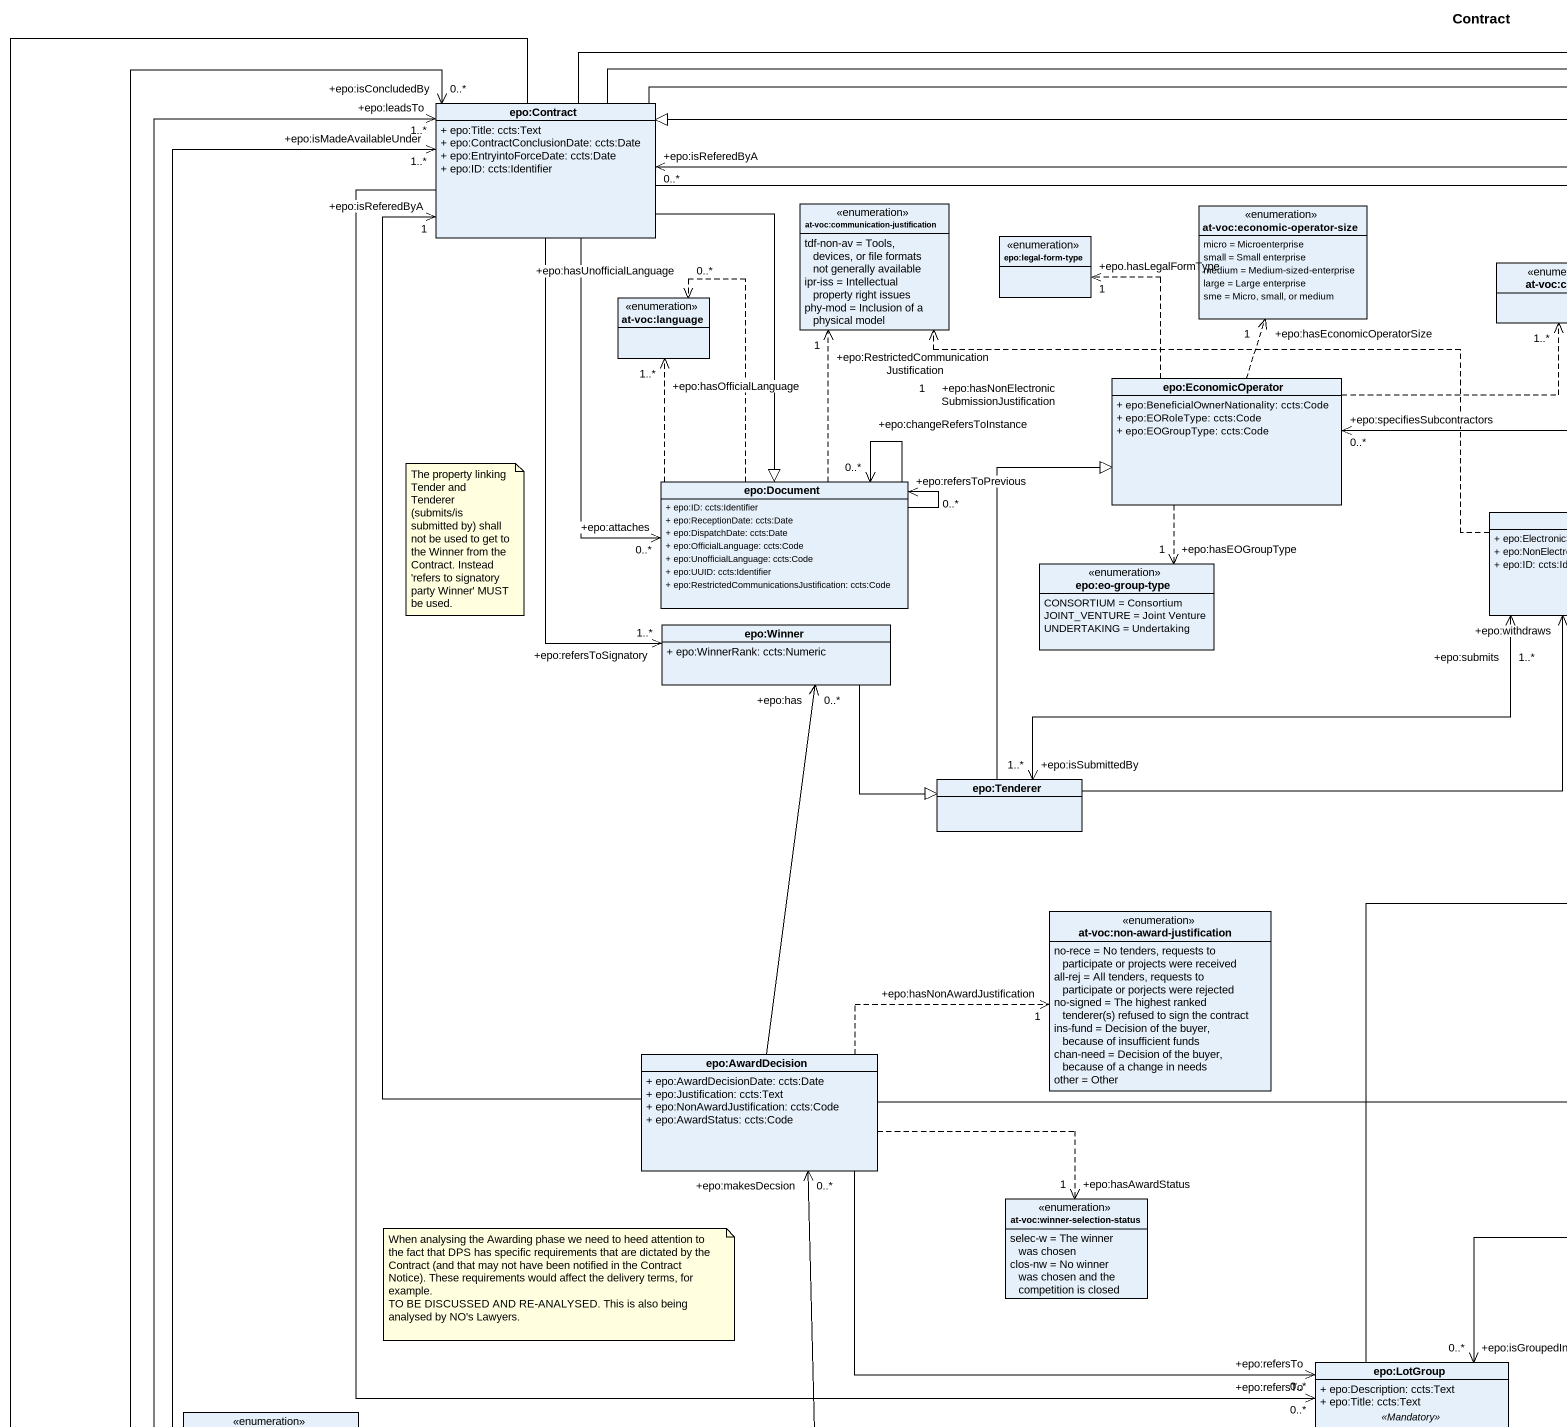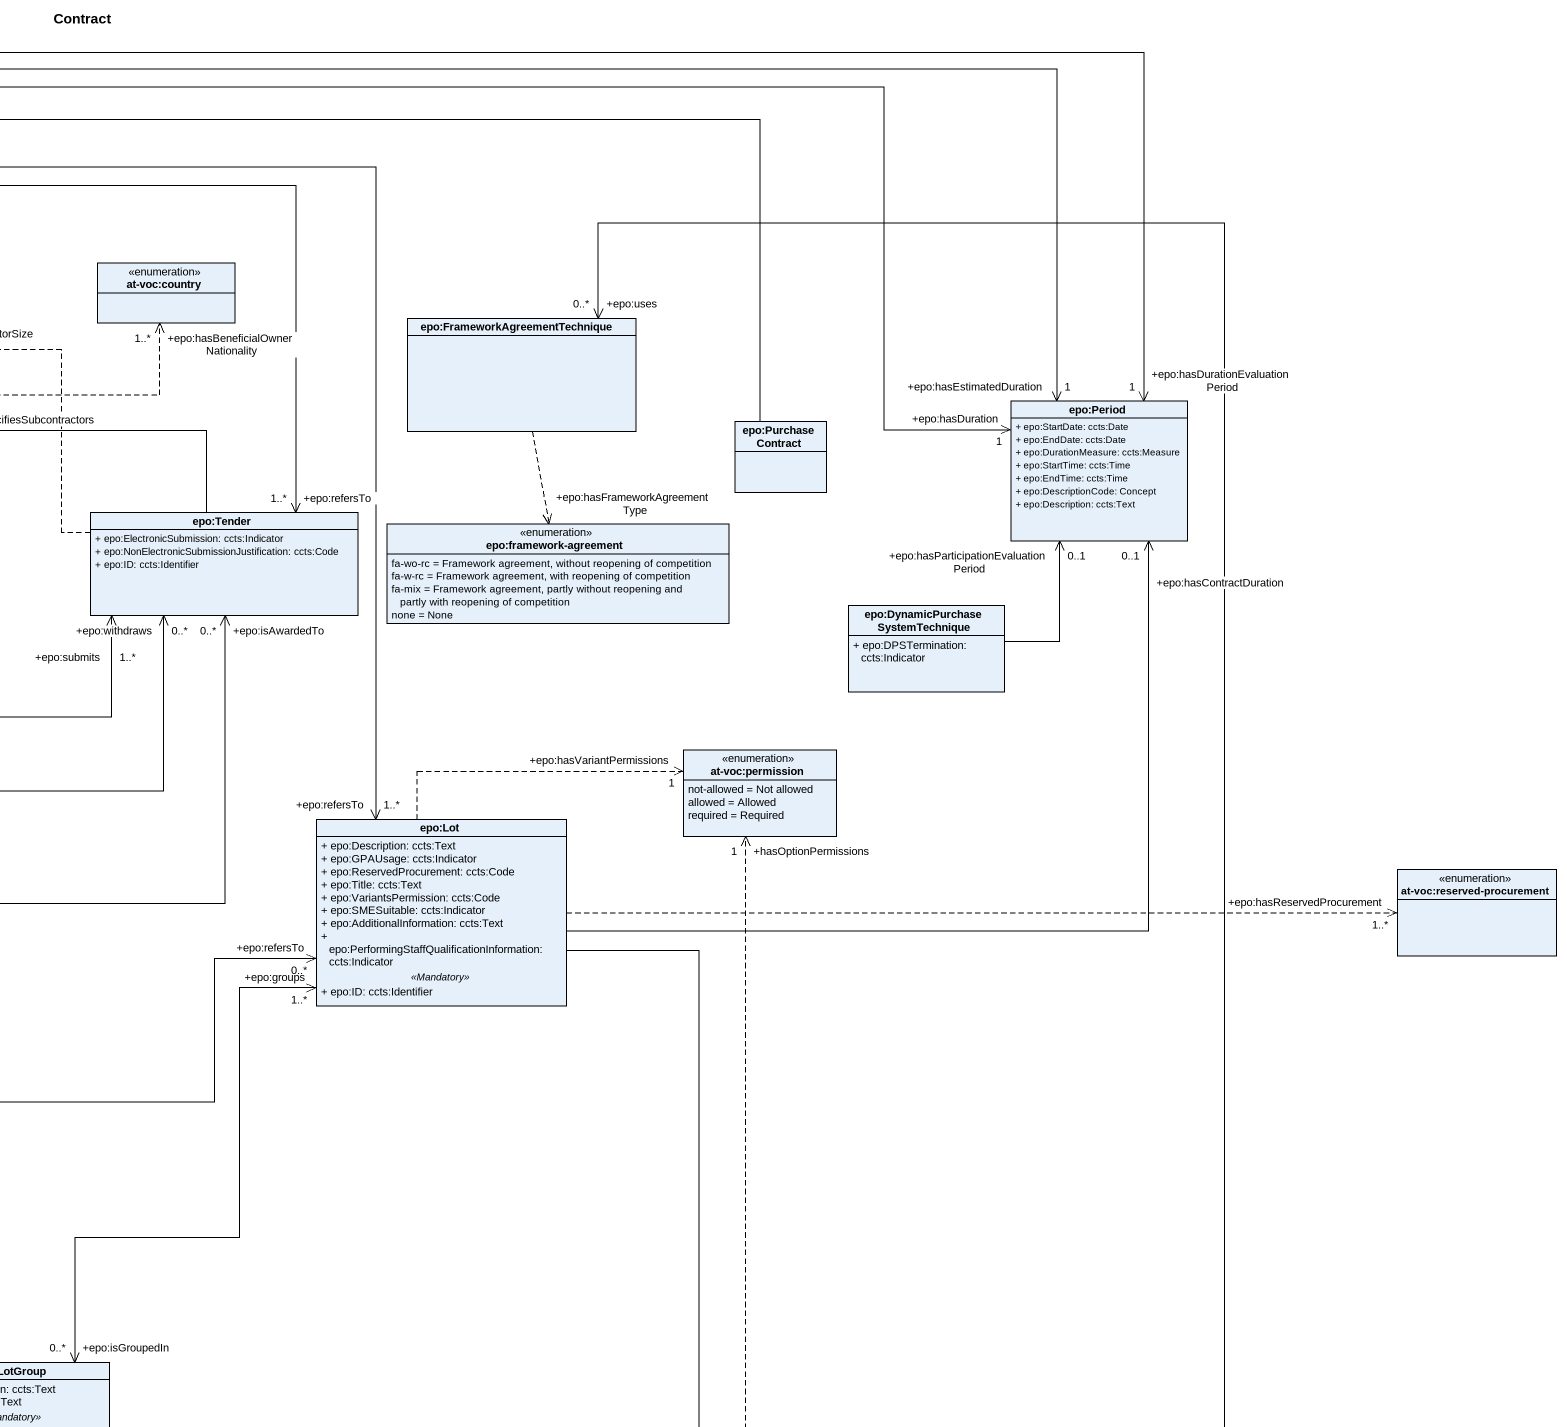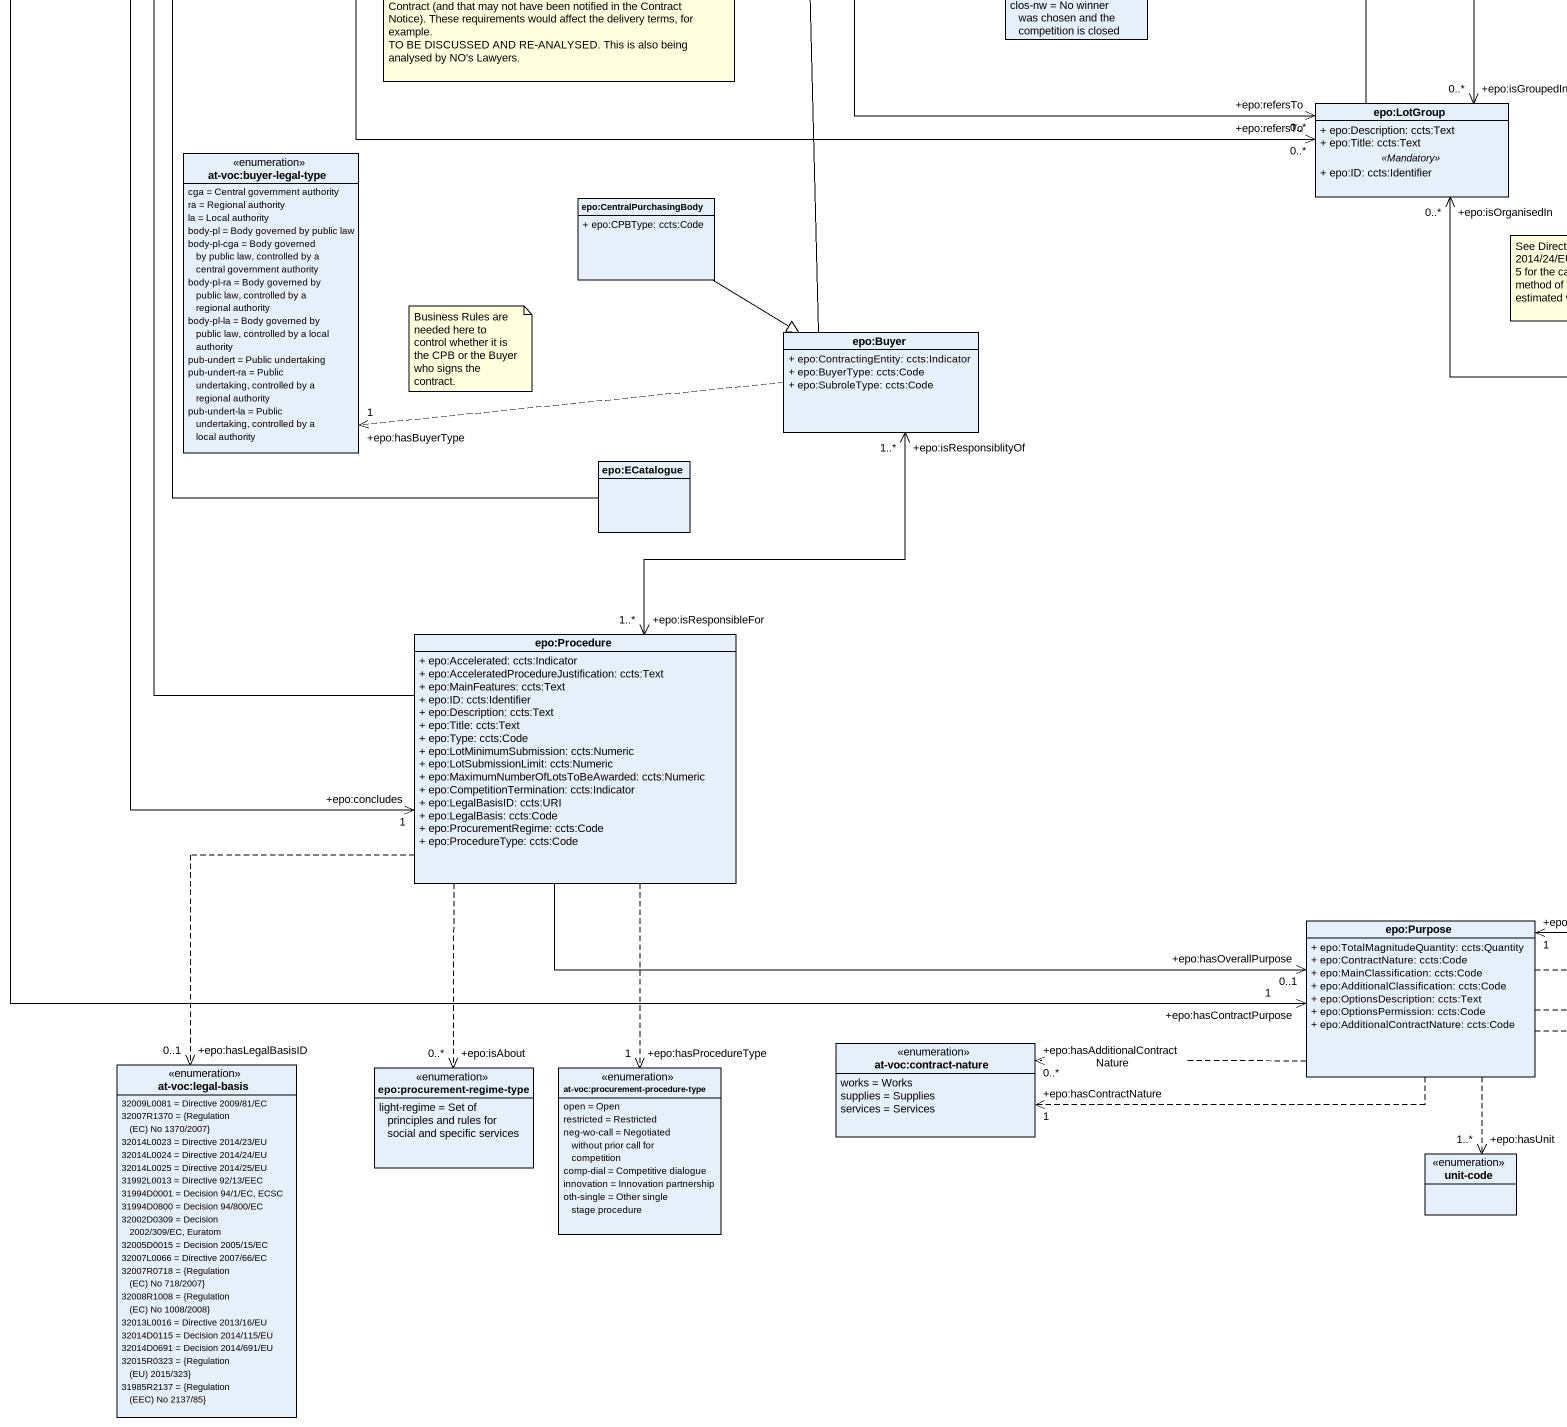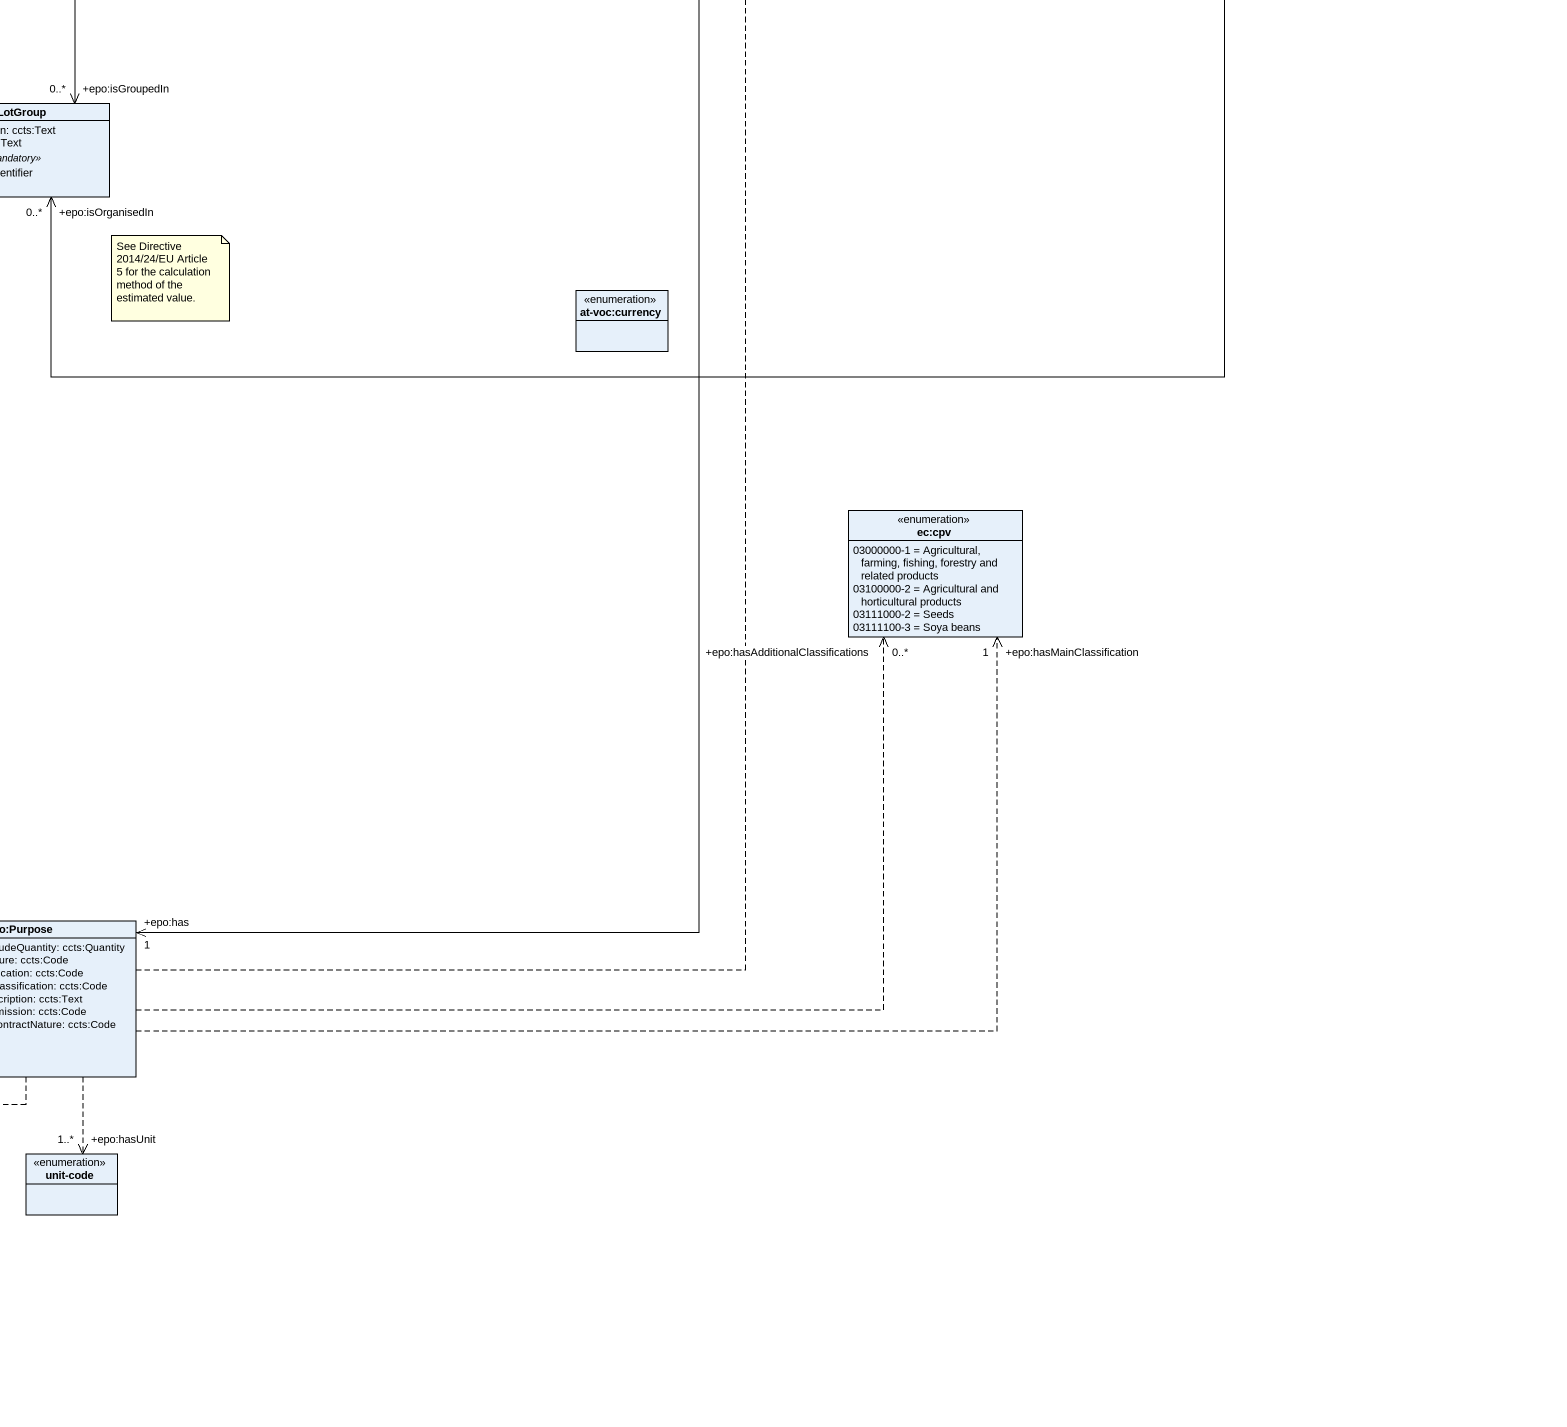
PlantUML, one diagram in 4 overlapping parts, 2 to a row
@startuml
title Contract
hide circle
hide empty members
skinparam classAttributeIconSize 0
class "epo:Contract" as epo_Contract {
  + epo:Title: ccts:Text
  + epo:ContractConclusionDate: ccts:Date
  + epo:EntryintoForceDate: ccts:Date
  + epo:ID: ccts:Identifier
}
enum "at-voc:communication-justification" as at_voc_communication {
  tdf-non-av = Tools, devices, or file formats not generally available
  ipr-iss = Intellectual property right issues
  phy-mod = Inclusion of a physical model
}
enum "at-voc:economic-operator-size" as at_voc_economic_operator {
  micro = Microenterprise
  small = Small enterprise
  medium = Medium-sized-enterprise
  large = Large enterprise
  sme = Micro, small, or medium
}
enum "epo:legal-form-type" as epo_legal_form_type
enum "at-voc:country" as at_voc_country
enum "at-voc:language" as at_voc_language
class "epo:FrameworkAgreementTechnique" as epo_FrameworkAgreementTechni
class "epo:EconomicOperator" as epo_EconomicOperator {
  + epo:BeneficialOwnerNationality: ccts:Code
  + epo:EORoleType: ccts:Code
  + epo:EOGroupType: ccts:Code
}
class "epo:Period" as epo_Period {
  + epo:StartDate: ccts:Date
  + epo:EndDate: ccts:Date
  + epo:DurationMeasure: ccts:Measure
  + epo:StartTime: ccts:Time
  + epo:EndTime: ccts:Time
  + epo:DescriptionCode: Concept
  + epo:Description: ccts:Text
}
class "epo:PurchaseContract" as epo_PurchaseContract
class "epo:Document" as epo_Document {
  + epo:ID: ccts:Identifier
  + epo:ReceptionDate: ccts:Date
  + epo:DispatchDate: ccts:Date
  + epo:OfficialLanguage: ccts:Code
  + epo:UnofficialLanguage: ccts:Code
  + epo:UUID: ccts:Identifier
  + epo:RestrictedCommunicationsJustification: ccts:Code
}
class "epo:Tender" as epo_Tender {
  + epo:ElectronicSubmission: ccts:Indicator
  + epo:NonElectronicSubmissionJustification: ccts:Code
  + epo:ID: ccts:Identifier
}
enum "epo:framework-agreement" as epo_framework_agreement {
  fa-wo-rc = Framework agreement, without reopening of competition
  fa-w-rc = Framework agreement, with reopening of competition
  fa-mix = Framework agreement, partly without reopening and partly with reopening of competition
  none = None
}
enum "epo:eo-group-type" as epo_eo_group_type {
  CONSORTIUM = Consortium
  JOINT_VENTURE = Joint Venture
  UNDERTAKING = Undertaking
}
class "epo:Winner" as epo_Winner {
  + epo:WinnerRank: ccts:Numeric
}
class "epo:DynamicPurchaseSystemTechnique" as epo_DynamicPurchaseSystemTec {
  + epo:DPSTermination: ccts:Indicator
}
class "epo:Tenderer" as epo_Tenderer
enum "at-voc:permission" as at_voc_permission {
  not-allowed = Not allowed
  allowed = Allowed
  required = Required
}
class "epo:Lot" as epo_Lot {
  + epo:Description: ccts:Text
  + epo:GPAUsage: ccts:Indicator
  + epo:ReservedProcurement: ccts:Code
  + epo:Title: ccts:Text
  + epo:VariantsPermission: ccts:Code
  + epo:SMESuitable: ccts:Indicator
  + epo:AdditionalInformation: ccts:Text
  + epo:PerformingStaffQualificationInformation: ccts:Indicator
  .. <<Mandatory>> ..
  + epo:ID: ccts:Identifier
}
enum "at-voc:reserved-procurement" as at_voc_reserved_procurement
enum "at-voc:non-award-justification" as at_voc_non_award {
  no-rece = No tenders, requests to participate or projects were received
  all-rej = All tenders, requests to participate or porjects were rejected
  {field} no-signed = The highest ranked tenderer(s) refused to sign the contract
  ins-fund = Decision of the buyer, because of insufficient funds
  chan-need = Decision of the buyer, because of a change in needs
  other = Other
}
class "epo:AwardDecision" as epo_AwardDecision {
  + epo:AwardDecisionDate: ccts:Date
  + epo:Justification: ccts:Text
  + epo:NonAwardJustification: ccts:Code
  + epo:AwardStatus: ccts:Code
}
enum "at-voc:winner-selection-status" as at_voc_winner_selection {
  selec-w = The winner was chosen
  clos-nw = No winner was chosen and the competition is closed
}
class "epo:LotGroup" as epo_LotGroup {
  + epo:Description: ccts:Text
  + epo:Title: ccts:Text
  .. <<Mandatory>> ..
  + epo:ID: ccts:Identifier
}
enum "at-voc:buyer-legal-type" as at_voc_buyer_legal_type {
  cga = Central government authority
  ra = Regional authority
  la = Local authority
  body-pl = Body governed by public law
  body-pl-cga = Body governed by public law, controlled by a central government authority
  body-pl-ra = Body governed by public law, controlled by a regional authority
  body-pl-la = Body governed by public law, controlled by a local authority
  pub-undert = Public undertaking
  pub-undert-ra = Public undertaking, controlled by a regional authority
  pub-undert-la = Public undertaking, controlled by a local authority
}
class "epo:CentralPurchasingBody" as epo_CentralPurchasingBody {
  + epo:CPBType: ccts:Code
}
enum "at-voc:currency" as at_voc_currency
class "epo:Buyer" as epo_Buyer {
  + epo:ContractingEntity: ccts:Indicator
  + epo:BuyerType: ccts:Code
  + epo:SubroleType: ccts:Code
}
class "epo:ECatalogue" as epo_ECatalogue
enum "ec:cpv" as ec_cpv {
  03000000-1 = Agricultural, farming, fishing, forestry and related products
  03100000-2 = Agricultural and horticultural products
  03111000-2 = Seeds
  03111100-3 = Soya beans
}
class "epo:Procedure" as epo_Procedure {
  + epo:Accelerated: ccts:Indicator
  + epo:AcceleratedProcedureJustification: ccts:Text
  + epo:MainFeatures: ccts:Text
  + epo:ID: ccts:Identifier
  + epo:Description: ccts:Text
  + epo:Title: ccts:Text
  + epo:Type: ccts:Code
  + epo:LotMinimumSubmission: ccts:Numeric
  + epo:LotSubmissionLimit: ccts:Numeric
  + epo:MaximumNumberOfLotsToBeAwarded: ccts:Numeric
  + epo:CompetitionTermination: ccts:Indicator
  + epo:LegalBasisID: ccts:URI
  + epo:LegalBasis: ccts:Code
  + epo:ProcurementRegime: ccts:Code
  + epo:ProcedureType: ccts:Code
}
class "epo:Purpose" as epo_Purpose {
  + epo:TotalMagnitudeQuantity: ccts:Quantity
  + epo:ContractNature: ccts:Code
  + epo:MainClassification: ccts:Code
  + epo:AdditionalClassification: ccts:Code
  + epo:OptionsDescription: ccts:Text
  + epo:OptionsPermission: ccts:Code
  + epo:AdditionalContractNature: ccts:Code
}
enum "at-voc:legal-basis" as at_voc_legal_basis {
  32009L0081 = Directive 2009/81/EC
  {field} 32007R1370 = {Regulation (EC) No 1370/2007}
  32014L0023 = Directive 2014/23/EU
  32014L0024 = Directive 2014/24/EU
  32014L0025 = Directive 2014/25/EU
  31992L0013 = Directive 92/13/EEC
  31994D0001 = Decision 94/1/EC, ECSC
  31994D0800 = Decision 94/800/EC
  32002D0309 = Decision 2002/309/EC, Euratom
  32005D0015 = Decision 2005/15/EC
  32007L0066 = Directive 2007/66/EC
  {field} 32007R0718 = {Regulation (EC) No 718/2007}
  {field} 32008R1008 = {Regulation (EC) No 1008/2008}
  32013L0016 = Directive 2013/16/EU
  32014D0115 = Decision 2014/115/EU
  32014D0691 = Decision 2014/691/EU
  {field} 32015R0323 = {Regulation (EU) 2015/323}
  {field} 31985R2137 = {Regulation (EEC) No 2137/85}
}
enum "epo:procurement-regime-type" as epo_procurement_regime_type {
  light-regime = Set of principles and rules for social and specific services
}
enum "at-voc:procurement-procedure-type" as at_voc_procurement {
  open = Open
  restricted = Restricted
  neg-wo-call = Negotiated without prior call for competition
  comp-dial = Competitive dialogue
  innovation = Innovation partnership
  oth-single = Other single stage procedure
}
enum "at-voc:contract-nature" as at_voc_contract_nature {
  works = Works
  supplies = Supplies
  services = Services
}
enum "unit-code" as unit_code
epo_Contract -right-> "+epo:hasDuration\n1" epo_Period
epo_Contract -right-> "+epo:hasEstimatedDuration\n1" epo_Period
epo_Contract -right-> "+epo:hasDurationEvaluationPeriod\n1" epo_Period
epo_Contract --> "+epo:attaches\n0..*" epo_Document
epo_Contract --|> epo_Document
epo_Contract -right-> "+epo:refersTo\n1..*" epo_Tender
epo_Contract --> "+epo:refersToSignatory\n1..*" epo_Winner
epo_Contract "+epo:isReferedByA\n0..*" <-right-> "+epo:refersTo\n1..*" epo_Lot
epo_Contract --> "+epo:refersTo\n0..*" epo_LotGroup
epo_Contract --> "+epo:hasContractPurpose\n1" epo_Purpose
epo_FrameworkAgreementTechni ..> "+epo:hasFrameworkAgreementType" epo_framework_agreement
epo_FrameworkAgreementTechni "+epo:uses\n0..*" <--> "+epo:isOrganisedIn\n0..*" epo_LotGroup
epo_EconomicOperator .up.> "+epo:hasEconomicOperatorSize\n1" at_voc_economic_operator
epo_EconomicOperator .up.> "+epo.hasLegalFormType\n1" epo_legal_form_type
epo_EconomicOperator .right.> "+epo:hasBeneficialOwnerNationality\n1..*" at_voc_country
epo_EconomicOperator ..> "+epo:hasEOGroupType\n1" epo_eo_group_type
epo_PurchaseContract -left-|> epo_Contract
epo_Document .up.> "+epo:RestrictedCommunicationJustification\n1" at_voc_communication
epo_Document .up.> "+epo:hasOfficialLanguage\n1..*" at_voc_language
epo_Document .up.> "+epo:hasUnofficialLanguage\n0..*" at_voc_language
epo_Document --> "+epo:changeRefersToInstance\n0..*" epo_Document
epo_Document --> "+epo:refersToPrevious\n0..*" epo_Document
epo_Tender .left.> "+epo:hasNonElectronicSubmissionJustification\n1" at_voc_communication
epo_Tender -left-> "+epo:specifiesSubcontractors\n0..*" epo_EconomicOperator
epo_Winner --|> epo_Tenderer
epo_DynamicPurchaseSystemTec -up-> "+epo:hasParticipationEvaluationPeriod\n0..1" epo_Period
epo_Tenderer -up-|> epo_EconomicOperator
epo_Tenderer -right-> "+epo:withdraws\n0..*" epo_Tender
epo_Tenderer "+epo:isSubmittedBy\n1..*" <-right-> "+epo:submits\n1..*" epo_Tender
epo_Lot -up-> "+epo:hasContractDuration\n0..1" epo_Period
epo_Lot .right.> "+epo:hasVariantPermissions\n1" at_voc_permission
epo_Lot .right.> "+epo:hasReservedProcurement\n1..*" at_voc_reserved_procurement
epo_Lot "+epo:groups\n1..*" <--> "+epo:isGroupedIn\n0..*" epo_LotGroup
epo_Lot --> "+epo:has\n1" epo_Purpose
epo_AwardDecision -up-> "+epo:isReferedByA\n1" epo_Contract
epo_AwardDecision -up-> "+epo:has\n0..*" epo_Winner
epo_AwardDecision -right-> "+epo:refersTo\n0..*" epo_Lot
epo_AwardDecision .right.> "+epo:hasNonAwardJustification\n1" at_voc_non_award
epo_AwardDecision .right.> "+epo:hasAwardStatus\n1" at_voc_winner_selection
epo_AwardDecision -right-> "+epo:refersTo\n0..*" epo_LotGroup
epo_LotGroup -up-> "+epo:isAwardedTo\n0..*" epo_Tender
epo_CentralPurchasingBody --|> epo_Buyer
epo_Buyer -up-> "+epo:makesDecsion\n0..*" epo_AwardDecision
epo_Buyer .left.> "+epo:hasBuyerType\n1" at_voc_buyer_legal_type
epo_ECatalogue -up-> "+epo:isMadeAvailableUnder\n1..*" epo_Contract
epo_Procedure -up-> "+epo:leadsTo\n1..*" epo_Contract
epo_Procedure "+epo:concludes\n1" <-up-> "+epo:isConcludedBy\n0..*" epo_Contract
epo_Procedure "+epo:isResponsibleFor\n1..*" <-up-> "+epo:isResponsiblityOf\n1..*" epo_Buyer
epo_Procedure -right-> "+epo:hasOverallPurpose\n0..1" epo_Purpose
epo_Procedure ..> "+epo:hasLegalBasisID\n0..1" at_voc_legal_basis
epo_Procedure ..> "+epo:isAbout\n0..*" epo_procurement_regime_type
epo_Procedure ..> "+epo:hasProcedureType\n1" at_voc_procurement
epo_Purpose .up.> "+hasOptionPermissions\n1" at_voc_permission
epo_Purpose .right.> "+epo:hasMainClassification\n1" ec_cpv
epo_Purpose .right.> "+epo:hasAdditionalClassifications\n0..*" ec_cpv
epo_Purpose .left.> "+epo:hasContractNature\n1" at_voc_contract_nature
epo_Purpose .left.> "+epo:hasAdditionalContractNature\n0..*" at_voc_contract_nature
epo_Purpose ..> "+epo:hasUnit\n1..*" unit_code
note as N1
  The property linking Tender and Tenderer (submits/is submitted by) shall not be used to get to the Winner from the Contract. Instead 'refers to signatory party Winner' MUST be used.
end note
note as N2
  When analysing the Awarding phase we need to heed attention to the fact that DPS has specific requirements that are dictated by the Contract (and that may not have been notified in the Contract Notice). These requirements would affect the delivery terms, for example.
  TO BE DISCUSSED AND RE-ANALYSED. This is also being analysed by NO's Lawyers.
end note
note as N3
  See Directive 2014/24/EU Article 5 for the calculation method of the estimated value.
end note
note as N4
  Business Rules are needed here to control whether it is the CPB or the Buyer who signs the contract.
end note
@enduml
